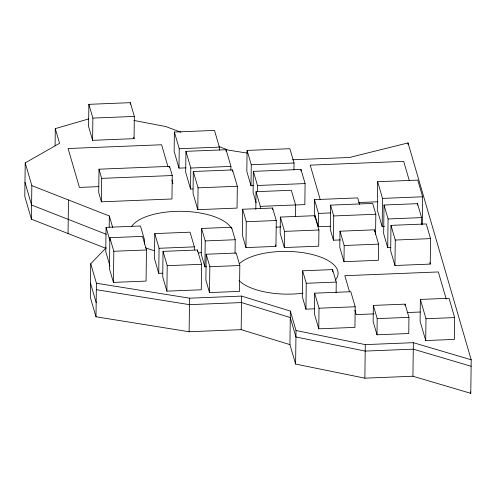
<?xml version="1.0" encoding="UTF-8"?>
<svg xmlns="http://www.w3.org/2000/svg" width="496" height="496" viewBox="0 0 496 496"><rect width="100%" height="100%" fill="white"/><g stroke="black" fill="none" stroke-linecap="round" stroke-linejoin="round"><path stroke-width="0.74" d="M88.679 118.935L55.292 128.619L59.57 143.294L25.209 162.886L24.8 196.441L31.428 219.189L106.057 248.409M31.428 219.189L31.837 185.634L25.209 162.886M55.081 145.787L55.292 128.619M68.051 233.529L68.46 199.975M88.871 104.327L88.598 126.561L92.609 140.325L134.063 138.657L134.335 116.424L130.33 102.666L88.871 104.327L92.882 118.085L92.609 140.325M106.144 247.758L90.743 263.785L90.334 297.34L96.001 316.783L189.131 331.743L241.174 329.654L289.943 344.621L295.61 364.07L364.864 378.169L412.939 376.241L470.791 393.334L471.2 359.78L408.022 142.922L349.463 157.48L292.671 159.762M96.001 316.783L96.41 283.228L90.743 263.785M99.008 169.198L98.723 192.64L101.395 201.816L171.963 198.983L172.248 175.534L169.576 166.365L99.008 169.198L101.68 178.368L101.395 201.816M144.584 244.094L144.634 240.3L140.461 225.99L106.063 227.373L105.766 251.627L109.932 265.937M109.201 227.174L109.337 215.983L31.837 185.634M109.858 237.696L109.473 268.82L113.429 282.398L146.066 281.089L146.45 249.959L142.495 236.381L109.858 237.696L113.813 251.267L113.429 282.398M130.312 104.197L130.33 102.666M194.308 249.897L194.345 246.859L190.067 232.184L154.783 233.597L154.479 258.664L158.751 273.339L162.589 273.184M158.751 273.339L159.061 248.279L154.783 233.597M163.029 251.373L162.719 276.842L166.885 291.152L201.289 289.776L201.599 264.306L197.433 249.996L163.029 251.373L167.202 265.689L166.885 291.152M169.558 167.877L169.576 166.365M219.331 150.102L219.368 147.12L214.508 130.423L174.369 132.035L174.133 151.435L178.994 168.132L185.944 167.853M178.994 168.132L179.236 148.726L174.369 132.035M230.894 170.165L230.944 166.414L226.077 149.718L185.944 151.33L185.684 172.354L190.551 189.044L192.863 188.951M190.551 189.044L190.805 168.026L185.944 151.33M189.131 331.743L189.54 298.189L96.41 283.228M193.304 171.511L193.037 193.341L197.792 209.672L237.045 208.097L237.311 186.267L232.556 169.936L193.304 171.511L198.059 187.841L197.792 209.672M197.414 251.54L197.433 249.996M235.03 253.431L235.197 239.729L231.564 227.255L201.574 228.458L201.258 254.33L204.891 266.811L206.429 266.749M204.891 266.811L205.208 240.932L201.574 228.458M206.2 254.243L205.883 280.116L209.517 292.597L239.512 291.388L239.828 265.515L236.189 253.041L206.2 254.243L209.833 266.724L209.517 292.597M226.058 151.218L226.077 149.718M231.545 228.78L231.564 227.255M232.537 171.442L232.556 169.936M241.174 329.654L241.583 296.1L189.54 298.189M242.643 209.244L242.327 235.116L245.96 247.591L275.95 246.388L276.266 220.515L272.633 208.035L242.643 209.244L246.276 221.718L245.96 247.591M293.954 169.762L294.035 163.004L289.869 148.695L247.089 150.412L246.828 171.436L251.001 185.746L253.295 185.653M251.001 185.746L251.255 164.722L247.089 150.412M295.622 204.966L304.842 204.6L305.102 183.576L300.985 169.452L253.351 171.362L253.096 192.386L256.128 202.796M255.812 209.293L256.029 191.692L291.313 190.278L295.591 204.953L295.449 216.43M257.393 191.493L257.467 185.492L253.351 171.362M260.276 208.667L260.307 206.367L256.029 191.692M272.614 209.56L272.633 208.035M280.358 217.068L280.159 233.238L284.326 247.554L318.73 246.171L318.928 230.001L314.755 215.692L280.358 217.068L284.524 231.378L284.326 247.554M289.943 344.621L290.358 311.073L241.583 296.1M295.61 364.07L296.019 330.516L290.358 311.073M300.967 170.953L300.985 169.452M336.114 292.733L336.245 282.075L332.611 269.601L302.616 270.804L302.3 296.676L305.939 309.157L314.396 308.816M305.939 309.157L306.255 283.284L302.616 270.804M359.6 204.426L357.703 197.904L314.476 199.64L314.315 212.982L318.32 226.74L330.671 226.244M314.737 217.229L314.755 215.692M314.644 293.167L314.39 313.782L318.773 328.829L354.938 327.379L355.192 306.757L350.808 291.716L314.644 293.167L319.027 308.208L318.773 328.829M318.32 226.74L318.488 213.404L314.476 199.64M375.577 234.72L375.825 214.253L372.676 203.428L330.572 205.121L330.274 229.375L333.43 240.2L340.318 239.921M332.58 271.882L332.611 269.601M333.43 240.2L333.721 215.946L330.572 205.121M340.008 231.204L339.81 247.374L343.982 261.683L378.38 260.307L378.578 244.131L374.412 229.822L340.008 231.204L344.174 245.514L343.982 261.683M364.864 378.169L365.273 344.615L296.019 330.516M373.345 305.412L373.147 321.582L376.997 334.794L408.747 333.517L408.946 317.347L405.096 304.141L373.345 305.412L377.189 318.624L376.997 334.794M374.393 231.365L374.412 229.822M422.313 224.328L422.654 196.8L417.787 180.104L377.654 181.716L377.307 210.013L382.174 226.709L384.487 226.616M382.174 226.709L382.515 198.406L377.654 181.716M421.513 224.409L421.594 217.614L417.533 203.67L384.016 205.015L383.662 233.715L387.723 247.659L390.774 247.541M387.723 247.659L388.077 218.959L384.016 205.015M390.984 225.364L390.674 250.827L394.952 265.509L430.237 264.089L430.547 238.619L426.269 223.944L390.984 225.364L395.262 240.039L394.952 265.509M405.077 305.679L405.096 304.141M408.003 144.41L408.022 142.922M412.939 376.241L413.348 342.686L365.273 344.615M417.514 205.183L417.533 203.67M420.36 299.429L420.093 321.259L425.717 340.554L454.379 339.407L454.646 317.576L449.029 298.276L420.36 299.429L425.983 318.723L425.717 340.554M92.882 118.085L134.335 116.424M179.236 148.726L219.368 147.12M251.255 164.722L294.035 163.004M190.805 168.026L230.944 166.414M101.68 178.368L172.248 175.534M98.735 186.632L79.416 187.414L68.088 148.515L161.591 144.764L168.001 166.78M198.059 187.841L237.311 186.267M257.467 185.492L305.102 183.576M382.515 198.406L422.654 196.8M260.307 206.367L295.591 204.953M358.627 202.548L377.94 201.773M318.488 213.404L330.838 212.908M333.721 215.946L375.825 214.253M246.276 221.718L276.266 220.515M388.077 218.959L421.594 217.614M276.148 227.149L280.755 226.963M284.524 231.378L318.928 230.001M205.208 240.932L235.197 239.729M159.061 248.279L194.345 246.859M113.813 251.267L146.45 249.959M395.262 240.039L430.547 238.619M344.174 245.514L378.578 244.131M167.202 265.689L201.599 264.306M209.833 266.724L239.828 265.515M306.255 283.284L336.245 282.075M319.027 308.208L355.192 306.757M373.934 313.881L356.159 314.594L354.882 310.192M407.16 312.548L420.298 312.021M377.189 318.624L408.946 317.347M425.983 318.723L454.646 317.576M247.51 153.134L228.377 150.133L219.027 146.611M96.329 289.701L189.46 304.656L241.502 302.566L290.278 317.539L295.945 336.982L365.192 351.081L413.267 349.153L471.119 366.253M133.901 120.447L165.8 126.554L180.91 132.246M413.348 342.686L471.2 359.78M106.231 234.261L31.601 205.04L24.974 182.292M446.245 299.1L438.334 271.944L344.832 275.702L349.537 291.846M409.262 180.47L403.701 161.386L310.205 165.143L320.249 199.634M470.357 391.852L470.791 393.334M429.809 262.626L430.237 264.089M275.522 244.919L275.95 246.388M171.852 179.986L172.918 183.656M133.641 137.212L134.063 138.657M109.337 215.983L112.728 227.627M106.063 227.373L109.814 240.25M90.508 283.185L96.174 302.634M201.5 252.551A51.541 21.371 0.7 0 1 198.474 253.01M154.535 250.709A51.541 21.371 0.7 0 1 145.396 247.696M131.527 226.536A51.541 21.371 0.7 0 1 180.786 211.315A51.541 21.371 0.7 0 1 230.677 227.187M239.351 263.698A51.541 21.371 0.7 0 1 305.176 253.028A51.541 21.371 0.7 0 1 335.358 280.116M303.05 293.179A51.541 21.371 0.7 0 1 238.985 280.519"/></g></svg>
